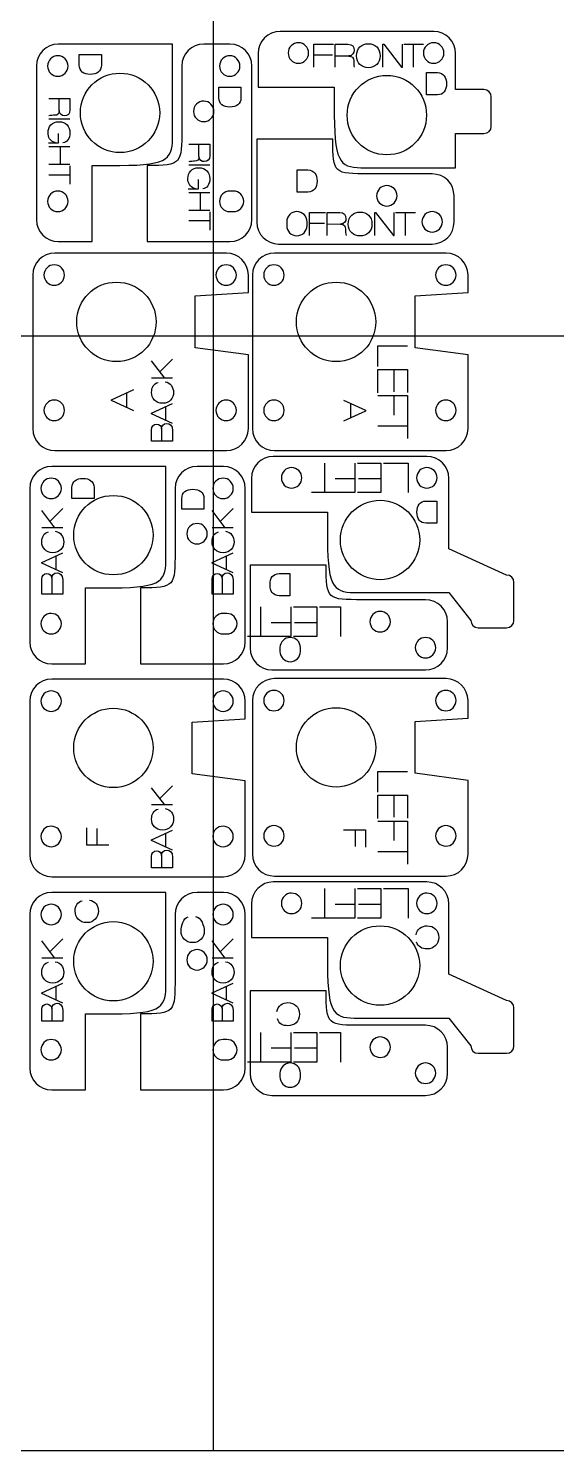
# Model space of a CAD drawing. Extents: x -610 to 0, y -305 to 0.
# Drawn here: x -330 to -257.8, y -304.8 to -110.4 of the extents above; entities that cross this region are included whole.
import ezdxf

# ---------------------------------------------------------------- set-up
doc = ezdxf.new("R2010")
doc.units = 0
doc.layers.add('CUTS', color=1, linetype='Continuous', true_color=0xff0000)
doc.layers.add('TEXT', color=5, linetype='Continuous', true_color=0x0000ff)
doc.layers.add('laser bed referance', color=3, linetype='Continuous', lineweight=25, true_color=0x00ff00)
doc.layers.add('Referance lines', color=2, linetype='Continuous', lineweight=25, true_color=0xffff00)

msp = doc.modelspace()

# ---------------------------------------------------------------- linework, layer by layer
at = {"layer": 'CUTS', "color": 1, "true_color": 0xff0000}
for points in [[(-310.33, -112.53), (-325.95, -112.53)], [(-310.33, -124.93), (-310.33, -112.53), (-310.33, -112.53)], [(-302.48, -112.53), (-306.07, -112.53)], [(-274.63, -110.82), (-295.63, -110.82)], [(-298.63, -113.82), (-298.63, -118.42), (-288.22, -118.42), (-288.22, -122.25)], [(-267.76, -118.76), (-271.63, -118.76), (-271.63, -113.82)], [(-328.95, -115.53), (-328.95, -136.53)], [(-309.07, -115.53), (-309.07, -124.12), (-309.07, -124.12)], [(-299.48, -136.53), (-299.48, -115.53)], [(-266.76, -123.76), (-266.76, -119.76)], [(-288.44, -125.55), (-298.83, -125.55), (-298.83, -136.87)], [(-284.03, -129.44), (-271.63, -129.44), (-271.63, -124.75), (-271.63, -124.75)], [(-271.63, -124.75), (-271.63, -124.76), (-267.76, -124.76)], [(-325.95, -139.53), (-321.34, -139.53), (-321.34, -129.12), (-317.52, -129.12)], [(-313.79, -129.13), (-313.79, -139.53), (-302.48, -139.53)], [(-274.84, -130.28), (-283.42, -130.27), (-283.42, -130.27)], [(-302, -132.63), (-302.51, -132.63)], [(-271.84, -136.87), (-271.84, -133.28)], [(-302.52, -135.43), (-302.01, -135.43), (-302.01, -135.43)], [(-294.73, -136.83), (-294.73, -137.34), (-294.73, -137.34)], [(-295.83, -139.87), (-274.84, -139.87)], [(-302.97, -141.11), (-326.44, -141.11)], [(-272.94, -141.11), (-296.4, -141.11)], [(-329.44, -144.11), (-329.44, -165.1)], [(-307.22, -146.97), (-299.97, -146.51), (-299.97, -144.11)], [(-299.4, -144.11), (-299.4, -165.1)], [(-277.18, -146.97), (-269.94, -146.51), (-269.94, -144.11)], [(-299.97, -165.1), (-299.97, -155.01), (-307.22, -154.05), (-307.22, -146.97), (-307.22, -146.97)], [(-269.94, -165.1), (-269.94, -155.01), (-277.18, -154.05), (-277.18, -146.97), (-277.18, -146.97)], [(-326.44, -168.1), (-302.97, -168.1)], [(-275.56, -168.9), (-296.56, -168.9)], [(-296.4, -168.1), (-272.94, -168.1)], [(-311.24, -170.27), (-326.86, -170.27)], [(-311.24, -182.67), (-311.24, -170.27), (-311.24, -170.27)], [(-303.39, -170.27), (-306.98, -170.27)], [(-299.56, -171.9), (-299.56, -176.5), (-289.15, -176.5), (-289.15, -180.33)], [(-264.66, -185.12), (-272.56, -181.52), (-272.56, -171.9)], [(-329.86, -173.27), (-329.86, -194.27)], [(-309.98, -173.27), (-309.99, -181.86), (-309.99, -181.86)], [(-300.39, -194.27), (-300.39, -173.27)], [(-289.35, -183.77), (-299.74, -183.77), (-299.74, -195.08)], [(-263.66, -191.32), (-263.66, -186.12)], [(-326.86, -197.27), (-322.25, -197.27), (-322.25, -186.86), (-318.43, -186.86)], [(-314.7, -186.87), (-314.7, -197.27), (-303.39, -197.27)], [(-284.96, -187.52), (-272.56, -187.52), (-269.56, -191.32)], [(-275.75, -188.49), (-284.33, -188.49), (-284.33, -188.49)], [(-302.91, -190.37), (-303.42, -190.37)], [(-272.75, -195.08), (-272.75, -191.49)], [(-268.55, -192.32), (-264.66, -192.32), (-264.66, -192.32)], [(-303.43, -193.17), (-302.92, -193.17), (-302.92, -193.17)], [(-295.65, -195.04), (-295.65, -195.55), (-295.65, -195.55)], [(-292.85, -195.56), (-292.85, -195.05)], [(-296.75, -198.08), (-275.75, -198.08)], [(-303.39, -199.35), (-326.86, -199.35)], [(-272.94, -199.28), (-296.4, -199.28)], [(-329.86, -202.35), (-329.86, -223.35)], [(-300.39, -204.75), (-300.39, -202.35)], [(-299.4, -202.28), (-299.4, -223.27)], [(-277.18, -205.15), (-269.94, -204.68), (-269.94, -202.28)], [(-307.64, -212.29), (-307.64, -205.22), (-307.64, -205.22)], [(-269.94, -223.27), (-269.94, -213.18), (-277.18, -212.22), (-277.18, -205.15), (-277.18, -205.15)], [(-300.39, -223.35), (-300.39, -213.25)], [(-326.86, -226.35), (-303.39, -226.35)], [(-275.56, -227.07), (-296.56, -227.07)], [(-296.4, -226.27), (-272.94, -226.27)], [(-311.24, -228.52), (-326.86, -228.52)], [(-311.24, -240.91), (-311.24, -228.52), (-311.24, -228.52)], [(-303.39, -228.52), (-306.98, -228.52)], [(-299.56, -230.07), (-299.56, -234.67), (-289.15, -234.67), (-289.15, -238.5)], [(-264.66, -243.29), (-272.56, -239.69), (-272.56, -230.07)], [(-329.86, -231.52), (-329.86, -252.51)], [(-309.98, -231.52), (-309.99, -240.1), (-309.99, -240.1)], [(-300.39, -252.51), (-300.39, -231.52)], [(-289.35, -241.94), (-299.74, -241.94), (-299.74, -253.25)], [(-263.66, -249.49), (-263.66, -244.29)], [(-326.86, -255.51), (-322.25, -255.51), (-322.25, -245.1), (-318.43, -245.1)], [(-314.7, -245.11), (-314.7, -255.51), (-303.39, -255.51)], [(-284.96, -245.69), (-272.56, -245.69), (-269.56, -249.49)], [(-275.75, -246.66), (-284.33, -246.66), (-284.33, -246.66)], [(-302.91, -248.61), (-303.42, -248.61)], [(-272.75, -253.25), (-272.75, -249.66)], [(-268.55, -250.49), (-264.66, -250.49), (-264.66, -250.49)], [(-303.43, -251.41), (-302.92, -251.41), (-302.92, -251.41)], [(-295.65, -253.21), (-295.65, -253.72), (-295.65, -253.72)], [(-292.85, -253.73), (-292.85, -253.22)], [(-296.75, -256.25), (-275.75, -256.25)]]:
    msp.add_lwpolyline(points, dxfattribs=at)
for points in [[(-325.95, -112.53), (-327.6, -112.53), (-328.95, -113.88), (-328.95, -115.53)], [(-306.07, -112.53), (-307.73, -112.53), (-309.07, -113.88), (-309.07, -115.53)], [(-299.48, -115.53), (-299.48, -113.88), (-300.82, -112.53), (-302.48, -112.53)], [(-295.63, -110.82), (-297.29, -110.82), (-298.63, -112.16), (-298.63, -113.82)], [(-293.12, -112.35), (-293.9, -112.35), (-294.53, -112.97), (-294.53, -113.74)], [(-291.73, -113.75), (-291.73, -112.98), (-292.35, -112.35), (-293.12, -112.35)], [(-274.63, -112.35), (-275.4, -112.35), (-276.03, -112.97), (-276.03, -113.74)], [(-271.63, -113.82), (-271.63, -112.16), (-272.97, -110.82), (-274.63, -110.82)], [(-273.23, -113.75), (-273.23, -112.98), (-273.85, -112.35), (-274.63, -112.35)], [(-326.01, -114.13), (-326.78, -114.13), (-327.41, -114.76), (-327.42, -115.53)], [(-324.62, -115.54), (-324.61, -114.77), (-325.24, -114.14), (-326.01, -114.13)], [(-302.51, -114.13), (-303.28, -114.13), (-303.91, -114.76), (-303.91, -115.53)], [(-301.12, -115.54), (-301.11, -114.77), (-301.74, -114.14), (-302.51, -114.13)], [(-294.53, -113.74), (-294.53, -114.52), (-293.91, -115.15), (-293.13, -115.15)], [(-293.13, -115.15), (-292.36, -115.15), (-291.73, -114.53), (-291.73, -113.75)], [(-276.03, -113.74), (-276.03, -114.52), (-275.41, -115.15), (-274.64, -115.15)], [(-274.64, -115.15), (-273.86, -115.15), (-273.23, -114.53), (-273.23, -113.75)], [(-327.42, -115.53), (-327.42, -116.3), (-326.79, -116.93), (-326.02, -116.93)], [(-326.02, -116.93), (-325.25, -116.94), (-324.62, -116.31), (-324.62, -115.54)], [(-322.94, -121.93), (-322.94, -118.94), (-320.51, -116.51), (-317.52, -116.51)], [(-317.52, -116.51), (-314.52, -116.51), (-312.09, -118.94), (-312.09, -121.93)], [(-303.91, -115.53), (-303.92, -116.3), (-303.29, -116.93), (-302.52, -116.93)], [(-302.52, -116.93), (-301.75, -116.94), (-301.12, -116.31), (-301.12, -115.54)], [(-286.46, -122.25), (-286.46, -119.25), (-284.03, -116.82), (-281.03, -116.82)], [(-281.03, -116.82), (-278.03, -116.82), (-275.61, -119.25), (-275.61, -122.25)], [(-306.07, -120.33), (-306.84, -120.33), (-307.47, -120.96), (-307.47, -121.73)], [(-304.67, -121.74), (-304.67, -120.97), (-305.29, -120.34), (-306.07, -120.33)], [(-266.76, -119.76), (-266.76, -119.21), (-267.2, -118.76), (-267.76, -118.76)], [(-317.52, -127.36), (-320.51, -127.36), (-322.94, -124.93), (-322.94, -121.93)], [(-312.09, -121.93), (-312.09, -124.93), (-314.52, -127.36), (-317.52, -127.36)], [(-307.47, -121.73), (-307.47, -122.5), (-306.85, -123.13), (-306.08, -123.13)], [(-306.08, -123.13), (-305.3, -123.14), (-304.67, -122.51), (-304.67, -121.74)], [(-288.22, -122.25), (-288.22, -129.16), (-287.17, -129.44), (-284.03, -129.44)], [(-281.03, -127.67), (-284.03, -127.67), (-286.46, -125.24), (-286.46, -122.25)], [(-275.61, -122.25), (-275.61, -125.24), (-278.03, -127.67), (-281.03, -127.67)], [(-309.07, -124.12), (-309.07, -128.92), (-309.07, -129.13), (-313.79, -129.13)], [(-267.76, -124.76), (-267.2, -124.76), (-266.76, -124.31), (-266.76, -123.76)], [(-317.52, -129.12), (-310.61, -129.12), (-310.33, -128.07), (-310.33, -124.93)], [(-283.42, -130.27), (-288.23, -130.27), (-288.44, -130.27), (-288.44, -125.55)], [(-281.03, -131.87), (-281.8, -131.87), (-282.43, -132.5), (-282.44, -133.27)], [(-279.64, -133.28), (-279.63, -132.51), (-280.26, -131.88), (-281.03, -131.87)], [(-271.84, -133.28), (-271.84, -131.62), (-273.18, -130.28), (-274.84, -130.28)], [(-326.01, -132.63), (-326.78, -132.63), (-327.41, -133.25), (-327.42, -134.03)], [(-327.42, -134.03), (-327.42, -134.8), (-326.79, -135.43), (-326.02, -135.43)], [(-326.02, -135.43), (-325.25, -135.43), (-324.62, -134.81), (-324.62, -134.04)], [(-324.62, -134.04), (-324.61, -133.26), (-325.24, -132.63), (-326.01, -132.63)], [(-303.91, -134.03), (-303.92, -134.8), (-303.29, -135.43), (-302.52, -135.43)], [(-302.51, -132.63), (-303.28, -132.63), (-303.91, -133.25), (-303.91, -134.03)], [(-302.01, -135.43), (-301.24, -135.43), (-300.61, -134.81), (-300.6, -134.04)], [(-300.6, -134.04), (-300.6, -133.26), (-301.23, -132.63), (-302, -132.63)], [(-282.44, -133.27), (-282.44, -134.04), (-281.81, -134.67), (-281.04, -134.67)], [(-281.04, -134.67), (-280.27, -134.68), (-279.64, -134.05), (-279.64, -133.28)], [(-293.33, -135.43), (-294.1, -135.43), (-294.73, -136.05), (-294.73, -136.83)], [(-291.94, -136.84), (-291.93, -136.06), (-292.56, -135.43), (-293.33, -135.43)], [(-274.83, -135.43), (-275.6, -135.43), (-276.23, -136.05), (-276.24, -136.82)], [(-273.44, -136.84), (-273.43, -136.06), (-274.06, -135.43), (-274.83, -135.43)], [(-328.95, -136.53), (-328.95, -138.19), (-327.6, -139.53), (-325.95, -139.53)], [(-302.48, -139.53), (-300.82, -139.53), (-299.48, -138.19), (-299.48, -136.53)], [(-298.83, -136.87), (-298.83, -138.52), (-297.49, -139.87), (-295.83, -139.87)], [(-294.73, -137.34), (-294.74, -138.11), (-294.11, -138.74), (-293.34, -138.74)], [(-293.34, -138.74), (-292.57, -138.74), (-291.94, -138.12), (-291.94, -137.35)], [(-276.24, -136.82), (-276.24, -137.6), (-275.61, -138.23), (-274.84, -138.23)], [(-274.84, -138.23), (-274.07, -138.23), (-273.44, -137.61), (-273.44, -136.84)], [(-274.84, -139.87), (-273.18, -139.87), (-271.84, -138.52), (-271.84, -136.87)], [(-326.44, -141.11), (-328.09, -141.11), (-329.44, -142.45), (-329.44, -144.11)], [(-299.97, -144.11), (-299.97, -142.45), (-301.31, -141.11), (-302.97, -141.11)], [(-296.4, -141.11), (-298.06, -141.11), (-299.4, -142.45), (-299.4, -144.11)], [(-269.94, -144.11), (-269.94, -142.45), (-271.28, -141.11), (-272.94, -141.11)], [(-326.5, -142.71), (-327.27, -142.7), (-327.9, -143.33), (-327.91, -144.1)], [(-325.11, -144.11), (-325.1, -143.34), (-325.73, -142.71), (-326.5, -142.71)], [(-303, -142.71), (-303.78, -142.7), (-304.4, -143.33), (-304.4, -144.1)], [(-301.61, -144.11), (-301.6, -143.34), (-302.23, -142.71), (-303, -142.71)], [(-296.47, -142.71), (-297.24, -142.7), (-297.87, -143.33), (-297.87, -144.1)], [(-295.07, -144.11), (-295.07, -143.34), (-295.69, -142.71), (-296.47, -142.71)], [(-272.97, -142.71), (-273.74, -142.7), (-274.37, -143.33), (-274.37, -144.1)], [(-271.57, -144.11), (-271.57, -143.34), (-272.19, -142.71), (-272.97, -142.71)], [(-327.91, -144.1), (-327.91, -144.87), (-327.28, -145.5), (-326.51, -145.51)], [(-326.51, -145.51), (-325.74, -145.51), (-325.11, -144.88), (-325.11, -144.11)], [(-323.43, -150.51), (-323.43, -147.51), (-321, -145.08), (-318.01, -145.08)], [(-318.01, -145.08), (-315.01, -145.08), (-312.58, -147.51), (-312.58, -150.51)], [(-304.4, -144.1), (-304.41, -144.87), (-303.78, -145.5), (-303.01, -145.51)], [(-303.01, -145.51), (-302.24, -145.51), (-301.61, -144.88), (-301.61, -144.11)], [(-297.87, -144.1), (-297.87, -144.87), (-297.25, -145.5), (-296.48, -145.51)], [(-296.48, -145.51), (-295.7, -145.51), (-295.07, -144.88), (-295.07, -144.11)], [(-293.4, -150.51), (-293.4, -147.51), (-290.97, -145.08), (-287.97, -145.08)], [(-287.97, -145.08), (-284.97, -145.08), (-282.55, -147.51), (-282.55, -150.51)], [(-274.37, -144.1), (-274.37, -144.87), (-273.75, -145.5), (-272.98, -145.51)], [(-272.98, -145.51), (-272.2, -145.51), (-271.57, -144.88), (-271.57, -144.11)], [(-318.01, -155.93), (-321, -155.93), (-323.43, -153.5), (-323.43, -150.51)], [(-312.58, -150.51), (-312.58, -153.5), (-315.01, -155.93), (-318.01, -155.93)], [(-287.97, -155.93), (-290.97, -155.93), (-293.4, -153.5), (-293.4, -150.51)], [(-282.55, -150.51), (-282.55, -153.5), (-284.97, -155.93), (-287.97, -155.93)], [(-326.5, -161.2), (-327.27, -161.2), (-327.9, -161.83), (-327.91, -162.6)], [(-325.11, -162.61), (-325.1, -161.83), (-325.73, -161.21), (-326.5, -161.2)], [(-303, -161.2), (-303.77, -161.2), (-304.4, -161.83), (-304.4, -162.6)], [(-301.61, -162.61), (-301.6, -161.83), (-302.23, -161.21), (-303, -161.2)], [(-296.47, -161.2), (-297.24, -161.2), (-297.87, -161.83), (-297.87, -162.6)], [(-295.07, -162.61), (-295.07, -161.83), (-295.69, -161.21), (-296.47, -161.2)], [(-272.97, -161.2), (-273.74, -161.2), (-274.37, -161.83), (-274.37, -162.6)], [(-271.57, -162.61), (-271.57, -161.83), (-272.19, -161.21), (-272.97, -161.2)], [(-327.91, -162.6), (-327.91, -163.37), (-327.28, -164), (-326.51, -164)], [(-326.51, -164), (-325.74, -164.01), (-325.11, -163.38), (-325.11, -162.61)], [(-304.4, -162.6), (-304.41, -163.37), (-303.78, -164), (-303.01, -164)], [(-303.01, -164), (-302.24, -164.01), (-301.61, -163.38), (-301.61, -162.61)], [(-297.87, -162.6), (-297.87, -163.37), (-297.25, -164), (-296.48, -164)], [(-296.48, -164), (-295.7, -164.01), (-295.07, -163.38), (-295.07, -162.61)], [(-274.37, -162.6), (-274.37, -163.37), (-273.75, -164), (-272.98, -164)], [(-272.98, -164), (-272.2, -164.01), (-271.57, -163.38), (-271.57, -162.61)], [(-329.44, -165.1), (-329.44, -166.76), (-328.09, -168.1), (-326.44, -168.1)], [(-302.97, -168.1), (-301.31, -168.1), (-299.97, -166.76), (-299.97, -165.1)], [(-299.4, -165.1), (-299.4, -166.76), (-298.06, -168.1), (-296.4, -168.1)], [(-272.94, -168.1), (-271.28, -168.1), (-269.94, -166.76), (-269.94, -165.1)], [(-296.56, -168.9), (-298.22, -168.9), (-299.56, -170.24), (-299.56, -171.9)], [(-272.56, -171.9), (-272.56, -170.24), (-273.91, -168.9), (-275.56, -168.9)], [(-326.86, -170.27), (-328.52, -170.27), (-329.86, -171.61), (-329.86, -173.27)], [(-306.98, -170.27), (-308.64, -170.27), (-309.98, -171.61), (-309.98, -173.27)], [(-300.39, -173.27), (-300.39, -171.61), (-301.74, -170.27), (-303.39, -170.27)], [(-294.06, -170.43), (-294.83, -170.42), (-295.46, -171.05), (-295.46, -171.82)], [(-292.66, -171.83), (-292.66, -171.06), (-293.28, -170.43), (-294.06, -170.43)], [(-275.56, -170.43), (-276.33, -170.42), (-276.96, -171.05), (-276.96, -171.82)], [(-274.16, -171.83), (-274.16, -171.06), (-274.79, -170.43), (-275.56, -170.43)], [(-326.92, -171.87), (-327.7, -171.87), (-328.33, -172.49), (-328.33, -173.27)], [(-325.53, -173.27), (-325.53, -172.5), (-326.15, -171.87), (-326.92, -171.87)], [(-303.42, -171.87), (-304.2, -171.87), (-304.83, -172.49), (-304.83, -173.27)], [(-302.03, -173.27), (-302.03, -172.5), (-302.65, -171.87), (-303.42, -171.87)], [(-295.46, -171.82), (-295.46, -172.6), (-294.84, -173.23), (-294.07, -173.23)], [(-294.07, -173.23), (-293.29, -173.23), (-292.66, -172.61), (-292.66, -171.83)], [(-276.96, -171.82), (-276.97, -172.6), (-276.34, -173.23), (-275.57, -173.23)], [(-275.57, -173.23), (-274.79, -173.23), (-274.17, -172.61), (-274.16, -171.83)], [(-328.33, -173.27), (-328.33, -174.04), (-327.71, -174.67), (-326.93, -174.67)], [(-326.93, -174.67), (-326.16, -174.67), (-325.53, -174.05), (-325.53, -173.27)], [(-323.85, -179.67), (-323.85, -176.67), (-321.43, -174.24), (-318.43, -174.24)], [(-318.43, -174.24), (-315.43, -174.24), (-313, -176.67), (-313, -179.67)], [(-304.83, -173.27), (-304.83, -174.04), (-304.21, -174.67), (-303.43, -174.67)], [(-303.43, -174.67), (-302.66, -174.67), (-302.03, -174.05), (-302.03, -173.27)], [(-287.39, -180.33), (-287.39, -177.33), (-284.96, -174.9), (-281.96, -174.9)], [(-281.96, -174.9), (-278.97, -174.9), (-276.54, -177.33), (-276.54, -180.33)], [(-306.98, -178.07), (-307.75, -178.07), (-308.38, -178.69), (-308.38, -179.46)], [(-305.58, -179.47), (-305.58, -178.7), (-306.21, -178.07), (-306.98, -178.07)], [(-318.43, -185.09), (-321.43, -185.09), (-323.85, -182.67), (-323.85, -179.67)], [(-313, -179.67), (-313, -182.67), (-315.43, -185.09), (-318.43, -185.09)], [(-308.38, -179.46), (-308.39, -180.24), (-307.76, -180.87), (-306.99, -180.87)], [(-306.99, -180.87), (-306.22, -180.87), (-305.59, -180.25), (-305.58, -179.47)], [(-289.15, -180.33), (-289.15, -187.24), (-288.1, -187.52), (-284.96, -187.52)], [(-281.96, -185.75), (-284.96, -185.75), (-287.39, -183.32), (-287.39, -180.33)], [(-276.54, -180.33), (-276.54, -183.32), (-278.97, -185.75), (-281.96, -185.75)], [(-318.43, -186.86), (-311.52, -186.86), (-311.24, -185.8), (-311.24, -182.67)], [(-309.99, -181.86), (-309.99, -186.66), (-309.99, -186.87), (-314.7, -186.87)], [(-284.33, -188.49), (-289.14, -188.49), (-289.35, -188.49), (-289.35, -183.77)], [(-263.66, -186.12), (-263.66, -185.57), (-264.11, -185.12), (-264.66, -185.12)], [(-272.75, -191.49), (-272.75, -189.84), (-274.09, -188.49), (-275.75, -188.49)], [(-326.92, -190.37), (-327.7, -190.36), (-328.33, -190.99), (-328.33, -191.76)], [(-325.53, -191.77), (-325.53, -191), (-326.15, -190.37), (-326.92, -190.37)], [(-303.42, -190.37), (-304.2, -190.36), (-304.83, -190.99), (-304.83, -191.76)], [(-301.52, -191.77), (-301.51, -191), (-302.14, -190.37), (-302.91, -190.37)], [(-281.94, -190.09), (-282.72, -190.09), (-283.34, -190.71), (-283.35, -191.49)], [(-280.55, -191.5), (-280.54, -190.72), (-281.17, -190.1), (-281.94, -190.09)], [(-328.33, -191.76), (-328.33, -192.53), (-327.71, -193.16), (-326.93, -193.17)], [(-326.93, -193.17), (-326.16, -193.17), (-325.53, -192.54), (-325.53, -191.77)], [(-304.83, -191.76), (-304.83, -192.54), (-304.2, -193.16), (-303.43, -193.17)], [(-302.92, -193.17), (-302.15, -193.17), (-301.52, -192.54), (-301.52, -191.77)], [(-283.35, -191.49), (-283.35, -192.26), (-282.73, -192.89), (-281.95, -192.89)], [(-281.95, -192.89), (-281.18, -192.9), (-280.55, -192.27), (-280.55, -191.5)], [(-269.56, -191.32), (-269.56, -191.87), (-269.1, -192.32), (-268.55, -192.32)], [(-264.66, -192.32), (-264.11, -192.32), (-263.66, -191.87), (-263.66, -191.32)], [(-329.86, -194.27), (-329.86, -195.92), (-328.52, -197.27), (-326.86, -197.27)], [(-303.39, -197.27), (-301.74, -197.27), (-300.39, -195.92), (-300.39, -194.27)], [(-294.24, -193.65), (-295.01, -193.65), (-295.64, -194.27), (-295.65, -195.04)], [(-292.85, -195.05), (-292.84, -194.28), (-293.47, -193.65), (-294.24, -193.65)], [(-275.74, -193.65), (-276.52, -193.65), (-277.14, -194.27), (-277.15, -195.04)], [(-274.35, -195.05), (-274.35, -194.28), (-274.97, -193.65), (-275.74, -193.65)], [(-299.74, -195.08), (-299.74, -196.74), (-298.4, -198.08), (-296.75, -198.08)], [(-295.65, -195.55), (-295.65, -196.33), (-295.02, -196.96), (-294.25, -196.96)], [(-294.25, -196.96), (-293.48, -196.96), (-292.85, -196.34), (-292.85, -195.56)], [(-277.15, -195.04), (-277.15, -195.81), (-276.52, -196.44), (-275.75, -196.45)], [(-275.75, -196.45), (-274.98, -196.45), (-274.35, -195.83), (-274.35, -195.05)], [(-275.75, -198.08), (-274.09, -198.08), (-272.75, -196.74), (-272.75, -195.08)], [(-326.86, -199.35), (-328.52, -199.35), (-329.86, -200.69), (-329.86, -202.35)], [(-300.39, -202.35), (-300.39, -200.69), (-301.74, -199.35), (-303.39, -199.35)], [(-296.4, -199.28), (-298.06, -199.28), (-299.4, -200.62), (-299.4, -202.28)], [(-269.94, -202.28), (-269.94, -200.62), (-271.28, -199.28), (-272.94, -199.28)], [(-326.92, -200.95), (-327.7, -200.95), (-328.33, -201.57), (-328.33, -202.35)], [(-325.53, -202.36), (-325.53, -201.58), (-326.15, -200.95), (-326.92, -200.95)], [(-303.42, -200.95), (-304.2, -200.95), (-304.83, -201.57), (-304.83, -202.35)], [(-302.03, -202.36), (-302.03, -201.58), (-302.65, -200.95), (-303.42, -200.95)], [(-296.47, -200.88), (-297.24, -200.87), (-297.87, -201.5), (-297.87, -202.27)], [(-295.07, -202.28), (-295.07, -201.51), (-295.69, -200.88), (-296.47, -200.88)], [(-272.97, -200.88), (-273.74, -200.87), (-274.37, -201.5), (-274.37, -202.27)], [(-271.57, -202.28), (-271.57, -201.51), (-272.19, -200.88), (-272.97, -200.88)], [(-328.33, -202.35), (-328.33, -203.12), (-327.71, -203.75), (-326.93, -203.75)], [(-326.93, -203.75), (-326.16, -203.75), (-325.53, -203.13), (-325.53, -202.36)], [(-323.85, -208.75), (-323.85, -205.75), (-321.43, -203.32), (-318.43, -203.32)], [(-318.43, -203.32), (-315.43, -203.32), (-313, -205.75), (-313, -208.75)], [(-304.83, -202.35), (-304.83, -203.12), (-304.21, -203.75), (-303.43, -203.75)], [(-303.43, -203.75), (-302.66, -203.75), (-302.03, -203.13), (-302.03, -202.36)], [(-297.87, -202.27), (-297.87, -203.05), (-297.25, -203.67), (-296.48, -203.68)], [(-296.48, -203.68), (-295.7, -203.68), (-295.07, -203.05), (-295.07, -202.28)], [(-293.4, -208.68), (-293.4, -205.68), (-290.97, -203.25), (-287.97, -203.25)], [(-287.97, -203.25), (-284.97, -203.25), (-282.55, -205.68), (-282.55, -208.68)], [(-274.37, -202.27), (-274.37, -203.05), (-273.75, -203.67), (-272.98, -203.68)], [(-272.98, -203.68), (-272.2, -203.68), (-271.57, -203.05), (-271.57, -202.28)], [(-307.64, -205.22), (-307.64, -205.22), (-300.39, -204.75), (-300.39, -204.75)], [(-318.43, -214.17), (-321.43, -214.17), (-323.85, -211.75), (-323.85, -208.75)], [(-313, -208.75), (-313, -211.75), (-315.43, -214.17), (-318.43, -214.17)], [(-287.97, -214.1), (-290.97, -214.1), (-293.4, -211.67), (-293.4, -208.68)], [(-282.55, -208.68), (-282.55, -211.67), (-284.97, -214.1), (-287.97, -214.1)], [(-300.39, -213.25), (-300.39, -213.25), (-307.64, -212.29), (-307.64, -212.29)], [(-326.92, -219.45), (-327.7, -219.45), (-328.33, -220.07), (-328.33, -220.84)], [(-325.53, -220.85), (-325.53, -220.08), (-326.15, -219.45), (-326.92, -219.45)], [(-303.42, -219.45), (-304.2, -219.44), (-304.83, -220.07), (-304.83, -220.84)], [(-302.03, -220.85), (-302.03, -220.08), (-302.65, -219.45), (-303.42, -219.45)], [(-296.47, -219.37), (-297.24, -219.37), (-297.87, -220), (-297.87, -220.77)], [(-295.07, -220.78), (-295.07, -220), (-295.69, -219.38), (-296.47, -219.37)], [(-272.97, -219.37), (-273.74, -219.37), (-274.37, -220), (-274.37, -220.77)], [(-271.57, -220.78), (-271.57, -220), (-272.19, -219.38), (-272.97, -219.37)], [(-328.33, -220.84), (-328.33, -221.62), (-327.71, -222.25), (-326.93, -222.25)], [(-326.93, -222.25), (-326.16, -222.25), (-325.53, -221.63), (-325.53, -220.85)], [(-304.83, -220.84), (-304.83, -221.62), (-304.21, -222.25), (-303.43, -222.25)], [(-303.43, -222.25), (-302.66, -222.25), (-302.03, -221.63), (-302.03, -220.85)], [(-297.87, -220.77), (-297.87, -221.54), (-297.25, -222.17), (-296.48, -222.17)], [(-296.48, -222.17), (-295.7, -222.18), (-295.07, -221.55), (-295.07, -220.78)], [(-274.37, -220.77), (-274.37, -221.54), (-273.75, -222.17), (-272.98, -222.17)], [(-272.98, -222.17), (-272.2, -222.18), (-271.57, -221.55), (-271.57, -220.78)], [(-329.86, -223.35), (-329.86, -225.01), (-328.52, -226.35), (-326.86, -226.35)], [(-303.39, -226.35), (-301.74, -226.35), (-300.39, -225.01), (-300.39, -223.35)], [(-299.4, -223.27), (-299.4, -224.93), (-298.06, -226.27), (-296.4, -226.27)], [(-272.94, -226.27), (-271.28, -226.27), (-269.94, -224.93), (-269.94, -223.27)], [(-296.56, -227.07), (-298.22, -227.07), (-299.56, -228.41), (-299.56, -230.07)], [(-272.56, -230.07), (-272.56, -228.41), (-273.91, -227.07), (-275.56, -227.07)], [(-326.86, -228.52), (-328.52, -228.52), (-329.86, -229.86), (-329.86, -231.52)], [(-306.98, -228.52), (-308.64, -228.52), (-309.98, -229.86), (-309.98, -231.52)], [(-300.39, -231.52), (-300.39, -229.86), (-301.74, -228.52), (-303.39, -228.52)], [(-294.06, -228.6), (-294.83, -228.59), (-295.46, -229.22), (-295.46, -229.99)], [(-292.66, -230), (-292.66, -229.23), (-293.28, -228.6), (-294.06, -228.6)], [(-275.56, -228.6), (-276.33, -228.59), (-276.96, -229.22), (-276.96, -229.99)], [(-274.16, -230), (-274.16, -229.23), (-274.79, -228.6), (-275.56, -228.6)], [(-326.92, -230.12), (-327.7, -230.11), (-328.33, -230.74), (-328.33, -231.51)], [(-325.53, -231.52), (-325.53, -230.75), (-326.15, -230.12), (-326.92, -230.12)], [(-303.42, -230.12), (-304.2, -230.11), (-304.83, -230.74), (-304.83, -231.51)], [(-302.03, -231.52), (-302.03, -230.75), (-302.65, -230.12), (-303.42, -230.12)], [(-295.46, -229.99), (-295.46, -230.77), (-294.84, -231.4), (-294.07, -231.4)], [(-294.07, -231.4), (-293.29, -231.4), (-292.66, -230.78), (-292.66, -230)], [(-276.96, -229.99), (-276.97, -230.77), (-276.34, -231.4), (-275.57, -231.4)], [(-275.57, -231.4), (-274.79, -231.4), (-274.17, -230.78), (-274.16, -230)], [(-328.33, -231.51), (-328.33, -232.28), (-327.71, -232.91), (-326.93, -232.92)], [(-326.93, -232.92), (-326.16, -232.92), (-325.53, -232.29), (-325.53, -231.52)], [(-323.85, -237.91), (-323.85, -234.92), (-321.43, -232.49), (-318.43, -232.49)], [(-318.43, -232.49), (-315.43, -232.49), (-313, -234.92), (-313, -237.91)], [(-304.83, -231.51), (-304.83, -232.28), (-304.21, -232.91), (-303.43, -232.92)], [(-303.43, -232.92), (-302.66, -232.92), (-302.03, -232.29), (-302.03, -231.52)], [(-287.39, -238.5), (-287.39, -235.5), (-284.96, -233.07), (-281.96, -233.07)], [(-281.96, -233.07), (-278.97, -233.07), (-276.54, -235.5), (-276.54, -238.5)], [(-306.98, -236.31), (-307.75, -236.31), (-308.38, -236.94), (-308.38, -237.71)], [(-305.58, -237.72), (-305.58, -236.95), (-306.21, -236.32), (-306.98, -236.31)], [(-318.43, -243.34), (-321.43, -243.34), (-323.85, -240.91), (-323.85, -237.91)], [(-313, -237.91), (-313, -240.91), (-315.43, -243.34), (-318.43, -243.34)], [(-308.38, -237.71), (-308.39, -238.48), (-307.76, -239.11), (-306.99, -239.11)], [(-306.99, -239.11), (-306.22, -239.12), (-305.59, -238.49), (-305.58, -237.72)], [(-289.15, -238.5), (-289.15, -245.41), (-288.1, -245.69), (-284.96, -245.69)], [(-281.96, -243.92), (-284.96, -243.92), (-287.39, -241.49), (-287.39, -238.5)], [(-276.54, -238.5), (-276.54, -241.49), (-278.97, -243.92), (-281.96, -243.92)], [(-318.43, -245.1), (-311.52, -245.1), (-311.24, -244.05), (-311.24, -240.91)], [(-309.99, -240.1), (-309.99, -244.9), (-309.99, -245.11), (-314.7, -245.11)], [(-284.33, -246.66), (-289.14, -246.66), (-289.35, -246.66), (-289.35, -241.94)], [(-263.66, -244.29), (-263.66, -243.73), (-264.11, -243.29), (-264.66, -243.29)], [(-272.75, -249.66), (-272.75, -248.01), (-274.09, -246.66), (-275.75, -246.66)], [(-326.92, -248.61), (-327.7, -248.61), (-328.33, -249.23), (-328.33, -250.01)], [(-325.53, -250.02), (-325.53, -249.24), (-326.15, -248.61), (-326.92, -248.61)], [(-303.42, -248.61), (-304.2, -248.61), (-304.83, -249.23), (-304.83, -250.01)], [(-301.52, -250.02), (-301.51, -249.24), (-302.14, -248.61), (-302.91, -248.61)], [(-281.94, -248.26), (-282.72, -248.26), (-283.34, -248.88), (-283.35, -249.66)], [(-280.55, -249.67), (-280.54, -248.89), (-281.17, -248.26), (-281.94, -248.26)], [(-328.33, -250.01), (-328.33, -250.78), (-327.71, -251.41), (-326.93, -251.41)], [(-326.93, -251.41), (-326.16, -251.41), (-325.53, -250.79), (-325.53, -250.02)], [(-304.83, -250.01), (-304.83, -250.78), (-304.2, -251.41), (-303.43, -251.41)], [(-302.92, -251.41), (-302.15, -251.42), (-301.52, -250.79), (-301.52, -250.02)], [(-283.35, -249.66), (-283.35, -250.43), (-282.73, -251.06), (-281.95, -251.06)], [(-281.95, -251.06), (-281.18, -251.07), (-280.55, -250.44), (-280.55, -249.67)], [(-269.56, -249.49), (-269.56, -250.04), (-269.1, -250.49), (-268.55, -250.49)], [(-264.66, -250.49), (-264.11, -250.49), (-263.66, -250.04), (-263.66, -249.49)], [(-329.86, -252.51), (-329.86, -254.17), (-328.52, -255.51), (-326.86, -255.51)], [(-303.39, -255.51), (-301.74, -255.51), (-300.39, -254.17), (-300.39, -252.51)], [(-294.24, -251.82), (-295.01, -251.82), (-295.64, -252.44), (-295.65, -253.21)], [(-292.85, -253.22), (-292.84, -252.45), (-293.47, -251.82), (-294.24, -251.82)], [(-275.74, -251.82), (-276.52, -251.81), (-277.14, -252.44), (-277.15, -253.21)], [(-274.35, -253.22), (-274.35, -252.45), (-274.97, -251.82), (-275.74, -251.82)], [(-299.74, -253.25), (-299.74, -254.91), (-298.4, -256.25), (-296.75, -256.25)], [(-295.65, -253.72), (-295.65, -254.5), (-295.02, -255.13), (-294.25, -255.13)], [(-294.25, -255.13), (-293.48, -255.13), (-292.85, -254.51), (-292.85, -253.73)], [(-277.15, -253.21), (-277.15, -253.99), (-276.52, -254.62), (-275.75, -254.62)], [(-275.75, -254.62), (-274.98, -254.62), (-274.35, -254), (-274.35, -253.22)], [(-275.75, -256.25), (-274.09, -256.25), (-272.75, -254.91), (-272.75, -253.25)]]:
    msp.add_open_spline(points, degree=3, dxfattribs=at)
at = {"layer": 'laser bed referance'}
msp.add_line((-609.6, -304.8), (0, -304.8), dxfattribs=at)
at = {"layer": 'Referance lines'}
for p, q in [((-304.8, 0), (-304.8, -304.8)), ((-609.6, -152.4), (0, -152.4))]:
    msp.add_line(p, q, dxfattribs=at)
at = {"layer": 'TEXT', "color": 5, "true_color": 0x0000ff}
for points in [[(-291.01, -115.69), (-291.01, -112.56), (-288.32, -112.56)], [(-288.09, -115.69), (-288.09, -112.56), (-286.37, -112.56)], [(-281.58, -115.69), (-281.58, -112.56), (-281.47, -112.56), (-279.01, -115.69), (-278.9, -115.69), (-278.9, -112.56)], [(-278.72, -112.56), (-276.03, -112.56)], [(-277.37, -115.69), (-277.37, -112.56)], [(-323.09, -115.41), (-323.09, -113.94), (-320.07, -113.94), (-320.07, -113.94)], [(-320.07, -113.94), (-320.07, -115.41)], [(-291.01, -114.02), (-288.45, -114.02)], [(-286.25, -114.17), (-288.09, -114.17)], [(-286.25, -114.16), (-286.25, -114.17)], [(-275.61, -116.44), (-274.13, -116.44)], [(-274.13, -119.47), (-275.61, -119.47), (-275.61, -116.44), (-275.61, -116.44)], [(-304, -119.89), (-304, -118.42), (-300.98, -118.42), (-300.98, -118.42)], [(-300.98, -118.42), (-300.98, -119.89)], [(-327.24, -119.95), (-324.36, -119.95), (-324.36, -121.53)], [(-325.83, -121.64), (-325.84, -121.63), (-325.85, -119.95)], [(-324.36, -122.8), (-327.24, -122.8)], [(-325.95, -124.74), (-325.95, -126.09), (-327.3, -126.09)], [(-308.12, -126.23), (-305.24, -126.23), (-305.24, -127.81)], [(-306.71, -127.92), (-306.72, -127.92), (-306.73, -126.23)], [(-327.24, -126.53), (-324.36, -126.53)], [(-325.7, -126.53), (-325.7, -129)], [(-324.36, -129), (-327.24, -129)], [(-324.36, -129.19), (-324.36, -131.67)], [(-305.24, -129.08), (-308.12, -129.08)], [(-293.3, -129.74), (-291.83, -129.74)], [(-291.83, -132.76), (-293.3, -132.76), (-293.3, -129.74), (-293.3, -129.74)], [(-327.23, -130.39), (-324.39, -130.39)], [(-306.83, -131.03), (-306.83, -132.38), (-308.18, -132.38)], [(-308.12, -132.82), (-305.24, -132.82)], [(-306.58, -132.82), (-306.58, -135.28)], [(-305.24, -135.28), (-308.12, -135.28)], [(-305.24, -135.47), (-305.24, -137.95)], [(-291.63, -138.69), (-291.63, -135.57), (-289.43, -135.57)], [(-289.2, -138.69), (-289.2, -135.57), (-287.48, -135.57)], [(-282.7, -138.69), (-282.7, -135.57), (-282.58, -135.57), (-280.12, -138.69), (-280.02, -138.69), (-280.02, -135.57)], [(-279.84, -135.57), (-277.14, -135.57)], [(-278.48, -138.69), (-278.48, -135.57)], [(-308.12, -136.67), (-305.27, -136.67)], [(-291.94, -137.35), (-291.94, -136.84)], [(-291.63, -137.02), (-289.56, -137.02)], [(-287.36, -137.16), (-287.37, -137.17), (-289.2, -137.18)], [(-282.27, -156.63), (-282.27, -153.79), (-278.22, -153.79)], [(-311.4, -158.21), (-313.2, -155.85)], [(-312.06, -157.34), (-310.33, -155.59)], [(-282.27, -160.21), (-282.27, -157.02), (-278.22, -157.02), (-278.22, -160.18)], [(-280.1, -157.02), (-280.1, -160.05)], [(-310.33, -158.21), (-313.2, -158.21)], [(-315.64, -162.65), (-318.66, -161.26), (-318.66, -161.15), (-315.64, -159.76)], [(-316.64, -160.22), (-316.64, -162.2)], [(-286.96, -161.2), (-283.94, -162.59), (-283.94, -162.7), (-286.96, -164.09)], [(-282.27, -160.57), (-278.22, -160.57), (-278.22, -163.41)], [(-280.1, -160.57), (-280.1, -163.25)], [(-310.33, -164.4), (-313.2, -163.08), (-313.2, -162.97), (-310.33, -161.65)], [(-311.28, -162.09), (-311.28, -163.97)], [(-285.97, -163.63), (-285.97, -161.65)], [(-278.22, -162.97), (-278.22, -166.47)], [(-311.83, -165.12), (-311.84, -166.82)], [(-311.84, -165.12), (-311.83, -165.12)], [(-282.27, -164.73), (-278.22, -164.73)], [(-313.2, -166.82), (-313.2, -165.26)], [(-310.33, -165.36), (-310.33, -166.82), (-313.2, -166.82), (-313.2, -166.82)], [(-289.58, -169.8), (-289.58, -173.85)], [(-285.42, -169.8), (-285.42, -173.85), (-288.26, -173.85)], [(-285.06, -169.8), (-281.87, -169.8), (-281.87, -173.85), (-285.03, -173.85)], [(-281.48, -169.8), (-278.14, -169.8), (-278.14, -173.85)], [(-285.42, -171.97), (-288.1, -171.97)], [(-281.87, -171.97), (-284.9, -171.97)], [(-324.09, -174.64), (-324.09, -173.16)], [(-321.07, -173.16), (-321.07, -174.64), (-324.09, -174.64), (-324.09, -174.64)], [(-309.06, -176.13), (-309.06, -174.65)], [(-306.04, -174.65), (-306.04, -176.13), (-309.06, -176.13), (-309.06, -176.13)], [(-287.82, -173.85), (-291.32, -173.85)], [(-326.41, -178.64), (-328.21, -176.28)], [(-327.07, -177.77), (-325.34, -176.01)], [(-303.13, -178.64), (-304.93, -176.28)], [(-303.79, -177.77), (-302.06, -176.01)], [(-275.67, -175), (-274.2, -175), (-274.2, -178.02), (-274.2, -178.02)], [(-325.34, -178.64), (-328.21, -178.64)], [(-302.06, -178.64), (-304.93, -178.64)], [(-274.2, -178.02), (-275.67, -178.02)], [(-325.34, -184.82), (-328.21, -183.51), (-328.21, -183.4), (-325.34, -182.08)], [(-326.29, -182.52), (-326.29, -184.4)], [(-302.06, -184.82), (-304.93, -183.51), (-304.93, -183.4), (-302.06, -182.08)], [(-303.01, -182.52), (-303.01, -184.4)], [(-328.21, -187.75), (-328.21, -185.69)], [(-325.34, -185.79), (-325.34, -187.75), (-328.21, -187.75), (-328.21, -187.75)], [(-326.84, -185.55), (-326.85, -187.75)], [(-326.85, -185.55), (-326.84, -185.55)], [(-304.93, -187.75), (-304.93, -185.69)], [(-302.06, -185.79), (-302.06, -187.75), (-304.93, -187.75), (-304.93, -187.75)], [(-303.56, -185.55), (-303.57, -187.75)], [(-303.57, -185.55), (-303.56, -185.55)], [(-295.75, -184.92), (-294.28, -184.92), (-294.28, -187.94), (-294.28, -187.94)], [(-294.28, -187.94), (-295.75, -187.94)], [(-298.33, -189.46), (-298.33, -193.52)], [(-294.17, -189.46), (-294.17, -193.52), (-297.01, -193.52)], [(-293.81, -189.46), (-290.62, -189.46), (-290.62, -193.52), (-293.78, -193.52)], [(-290.23, -189.46), (-287.39, -189.46), (-287.39, -193.52)], [(-294.17, -191.63), (-296.85, -191.63)], [(-290.62, -191.63), (-293.65, -191.63)], [(-296.57, -193.52), (-300.07, -193.52)], [(-282.27, -214.8), (-282.27, -211.96), (-278.22, -211.96)], [(-311.4, -216.55), (-313.2, -214.19)], [(-312.06, -215.67), (-310.33, -213.92)], [(-282.27, -218.38), (-282.27, -215.19), (-278.22, -215.19), (-278.22, -218.35)], [(-280.1, -215.19), (-280.1, -218.22)], [(-310.33, -216.55), (-313.2, -216.55)], [(-319.04, -222.03), (-322.06, -222.03), (-322.06, -219.67)], [(-282.27, -218.74), (-278.22, -218.74), (-278.22, -221.58)], [(-280.1, -218.74), (-280.1, -221.42)], [(-320.66, -222.03), (-320.66, -219.77)], [(-310.33, -222.73), (-313.2, -221.41), (-313.2, -221.31), (-310.33, -219.99)], [(-311.28, -220.42), (-311.28, -222.3)], [(-286.96, -219.95), (-283.94, -219.95), (-283.94, -222.3)], [(-285.35, -219.95), (-285.35, -222.21)], [(-278.22, -221.14), (-278.22, -224.64)], [(-311.84, -223.45), (-311.83, -223.45)], [(-311.83, -223.45), (-311.83, -225.15)], [(-282.27, -222.9), (-278.22, -222.9)], [(-313.2, -225.15), (-313.2, -223.59)], [(-310.33, -223.7), (-310.33, -225.15), (-313.2, -225.15), (-313.2, -225.15)], [(-289.58, -227.97), (-289.58, -232.02)], [(-285.42, -227.97), (-285.42, -232.02), (-288.26, -232.02)], [(-285.06, -227.97), (-281.87, -227.97), (-281.87, -232.02), (-285.03, -232.02)], [(-281.48, -227.97), (-278.14, -227.97), (-278.14, -232.02)], [(-285.42, -230.14), (-288.1, -230.14)], [(-281.87, -230.14), (-284.9, -230.14)], [(-287.82, -232.02), (-291.32, -232.02)], [(-326.41, -237.47), (-328.21, -235.11)], [(-327.07, -236.6), (-325.34, -234.85)], [(-303.13, -237.47), (-304.93, -235.11)], [(-303.79, -236.6), (-302.06, -234.85)], [(-325.34, -237.47), (-328.21, -237.47)], [(-302.06, -237.47), (-304.93, -237.47)], [(-325.34, -243.66), (-328.21, -242.34), (-328.21, -242.23), (-325.34, -240.91)], [(-302.06, -243.66), (-304.93, -242.34), (-304.93, -242.23), (-302.06, -240.91)], [(-326.29, -241.35), (-326.29, -243.23)], [(-303.01, -241.35), (-303.01, -243.23)], [(-328.21, -246.08), (-328.21, -244.52)], [(-325.34, -244.62), (-325.34, -246.08), (-328.21, -246.08), (-328.21, -246.08)], [(-326.84, -244.38), (-326.85, -246.08)], [(-326.85, -244.38), (-326.84, -244.38)], [(-304.93, -246.08), (-304.93, -244.52)], [(-302.06, -244.62), (-302.06, -246.08), (-304.93, -246.08), (-304.93, -246.08)], [(-303.57, -244.38), (-303.56, -244.38)], [(-303.56, -244.38), (-303.56, -246.08)], [(-298.33, -247.64), (-298.33, -251.69)], [(-294.17, -247.64), (-294.17, -251.69), (-297.01, -251.69)], [(-293.81, -247.64), (-290.62, -247.64), (-290.62, -251.69), (-293.78, -251.69)], [(-290.23, -247.64), (-287.39, -247.64), (-287.39, -251.69)], [(-294.17, -249.8), (-296.85, -249.8)], [(-290.62, -249.8), (-293.65, -249.8)], [(-296.57, -251.69), (-300.07, -251.69)]]:
    msp.add_lwpolyline(points, dxfattribs=at)
for points in [[(-286.37, -112.56), (-285.74, -112.56), (-285.5, -112.86), (-285.5, -113.42)], [(-285.19, -114.13), (-285.19, -113.09), (-284.46, -112.49), (-283.57, -112.49)], [(-283.57, -112.49), (-282.68, -112.49), (-281.95, -113.09), (-281.95, -114.13)], [(-285.5, -113.42), (-285.5, -113.71), (-285.71, -114.13), (-286.25, -114.16)], [(-286.25, -114.17), (-285.77, -114.17), (-285.56, -114.4), (-285.56, -114.83)], [(-283.57, -115.76), (-284.46, -115.76), (-285.19, -115.16), (-285.19, -114.13)], [(-281.95, -114.13), (-281.95, -115.16), (-282.68, -115.76), (-283.57, -115.76)], [(-321.58, -116.67), (-322.48, -116.67), (-323.09, -116.25), (-323.09, -115.41)], [(-320.07, -115.41), (-320.07, -116.25), (-320.68, -116.67), (-321.58, -116.67)], [(-285.56, -114.83), (-285.56, -114.94), (-285.55, -115.56), (-285.49, -115.69)], [(-274.13, -116.44), (-273.3, -116.44), (-272.87, -117.05), (-272.87, -117.96)], [(-272.87, -117.96), (-272.87, -118.86), (-273.3, -119.47), (-274.13, -119.47)], [(-302.49, -121.15), (-303.39, -121.15), (-304, -120.73), (-304, -119.89)], [(-300.98, -119.89), (-300.98, -120.73), (-301.59, -121.15), (-302.49, -121.15)], [(-326.44, -122.27), (-326.55, -122.27), (-327.12, -122.28), (-327.24, -122.33)], [(-325.84, -121.63), (-325.84, -122.08), (-326.05, -122.27), (-326.44, -122.27)], [(-325.15, -122.32), (-325.42, -122.32), (-325.8, -122.14), (-325.83, -121.64)], [(-324.36, -121.53), (-324.36, -122.1), (-324.64, -122.32), (-325.15, -122.32)], [(-327.36, -124.64), (-327.36, -123.82), (-326.81, -123.15), (-325.86, -123.15)], [(-325.86, -123.15), (-324.91, -123.15), (-324.36, -123.82), (-324.36, -124.64)], [(-326.43, -125.99), (-327.09, -125.8), (-327.36, -125.24), (-327.36, -124.64)], [(-325.95, -126.09), (-326.29, -126.05), (-326.43, -125.99), (-326.43, -125.99)], [(-324.36, -124.64), (-324.36, -125.54), (-324.76, -125.95), (-325.32, -126.05)], [(-306.72, -127.92), (-306.72, -128.36), (-306.93, -128.55), (-307.32, -128.55)], [(-306.03, -128.6), (-306.3, -128.6), (-306.68, -128.42), (-306.71, -127.92)], [(-305.24, -127.81), (-305.24, -128.39), (-305.52, -128.6), (-306.03, -128.6)], [(-308.24, -130.92), (-308.24, -130.1), (-307.69, -129.43), (-306.75, -129.43)], [(-307.32, -128.55), (-307.43, -128.55), (-308, -128.56), (-308.12, -128.62)], [(-306.75, -129.43), (-305.8, -129.43), (-305.24, -130.1), (-305.24, -130.92)], [(-291.83, -129.74), (-291, -129.74), (-290.57, -130.35), (-290.57, -131.25)], [(-307.31, -132.28), (-307.97, -132.08), (-308.24, -131.52), (-308.24, -130.92)], [(-305.24, -130.92), (-305.24, -131.82), (-305.64, -132.23), (-306.2, -132.34)], [(-290.57, -131.25), (-290.57, -132.15), (-291, -132.76), (-291.83, -132.76)], [(-306.83, -132.38), (-307.17, -132.34), (-307.31, -132.28), (-307.31, -132.28)], [(-287.48, -135.57), (-286.86, -135.57), (-286.62, -135.86), (-286.62, -136.42)], [(-286.31, -137.13), (-286.31, -136.1), (-285.58, -135.5), (-284.69, -135.5)], [(-284.69, -135.5), (-283.79, -135.5), (-283.07, -136.1), (-283.07, -137.13)], [(-287.37, -137.17), (-286.89, -137.18), (-286.68, -137.4), (-286.68, -137.83)], [(-286.62, -136.42), (-286.62, -136.72), (-286.82, -137.13), (-287.36, -137.16)], [(-286.68, -137.83), (-286.68, -137.94), (-286.67, -138.57), (-286.61, -138.69)], [(-284.69, -138.76), (-285.58, -138.76), (-286.31, -138.16), (-286.31, -137.13)], [(-283.07, -137.13), (-283.07, -138.16), (-283.79, -138.76), (-284.69, -138.76)], [(-313.2, -160.15), (-313.2, -159.47), (-312.92, -158.93), (-312.3, -158.78)], [(-311.35, -158.71), (-310.59, -158.8), (-310.2, -159.49), (-310.2, -160.15)], [(-311.7, -161.64), (-312.65, -161.64), (-313.2, -160.97), (-313.2, -160.15)], [(-310.2, -160.15), (-310.2, -160.97), (-310.75, -161.64), (-311.7, -161.64)], [(-313.2, -165.26), (-313.2, -164.8), (-312.96, -164.49), (-312.49, -164.49)], [(-312.49, -164.49), (-312.15, -164.49), (-311.83, -164.78), (-311.84, -165.12)], [(-311.83, -165.12), (-311.81, -164.75), (-311.61, -164.4), (-311.11, -164.4)], [(-311.11, -164.4), (-310.78, -164.4), (-310.33, -164.61), (-310.33, -165.36)], [(-324.09, -173.16), (-324.09, -172.33), (-323.48, -171.9), (-322.58, -171.9)], [(-322.58, -171.9), (-321.68, -171.9), (-321.07, -172.33), (-321.07, -173.16)], [(-309.06, -174.65), (-309.06, -173.82), (-308.45, -173.39), (-307.55, -173.39)], [(-307.55, -173.39), (-306.65, -173.39), (-306.04, -173.82), (-306.04, -174.65)], [(-276.93, -176.51), (-276.93, -175.61), (-276.51, -175), (-275.67, -175)], [(-275.67, -178.02), (-276.51, -178.02), (-276.93, -177.42), (-276.93, -176.51)], [(-328.21, -180.58), (-328.21, -179.9), (-327.93, -179.36), (-327.31, -179.21)], [(-326.71, -182.07), (-327.66, -182.07), (-328.21, -181.4), (-328.21, -180.58)], [(-325.21, -180.58), (-325.21, -181.4), (-325.76, -182.07), (-326.71, -182.07)], [(-326.36, -179.14), (-325.6, -179.22), (-325.21, -179.92), (-325.21, -180.58)], [(-304.93, -180.58), (-304.93, -179.9), (-304.65, -179.36), (-304.03, -179.21)], [(-303.43, -182.07), (-304.38, -182.07), (-304.93, -181.4), (-304.93, -180.58)], [(-301.93, -180.58), (-301.93, -181.4), (-302.48, -182.07), (-303.43, -182.07)], [(-303.08, -179.14), (-302.32, -179.22), (-301.93, -179.92), (-301.93, -180.58)], [(-328.21, -185.69), (-328.21, -185.23), (-327.97, -184.91), (-327.5, -184.91)], [(-327.5, -184.91), (-327.16, -184.91), (-326.84, -185.21), (-326.85, -185.55)], [(-326.84, -185.55), (-326.82, -185.17), (-326.62, -184.82), (-326.12, -184.82)], [(-326.12, -184.82), (-325.79, -184.82), (-325.34, -185.04), (-325.34, -185.79)], [(-304.93, -185.69), (-304.93, -185.23), (-304.68, -184.91), (-304.22, -184.91)], [(-304.22, -184.91), (-303.88, -184.91), (-303.56, -185.21), (-303.57, -185.55)], [(-303.56, -185.55), (-303.54, -185.17), (-303.34, -184.82), (-302.84, -184.82)], [(-302.84, -184.82), (-302.5, -184.82), (-302.06, -185.04), (-302.06, -185.79)], [(-297.01, -186.43), (-297.01, -185.53), (-296.59, -184.92), (-295.75, -184.92)], [(-295.75, -187.94), (-296.59, -187.94), (-297.01, -187.33), (-297.01, -186.43)], [(-313.2, -218.48), (-313.2, -217.81), (-312.92, -217.27), (-312.3, -217.11)], [(-311.35, -217.04), (-310.58, -217.13), (-310.2, -217.82), (-310.2, -218.48)], [(-311.7, -219.97), (-312.65, -219.97), (-313.2, -219.31), (-313.2, -218.48)], [(-310.2, -218.48), (-310.2, -219.31), (-310.75, -219.97), (-311.7, -219.97)], [(-313.2, -223.59), (-313.2, -223.14), (-312.95, -222.82), (-312.49, -222.82)], [(-312.49, -222.82), (-312.15, -222.82), (-311.83, -223.12), (-311.84, -223.45)], [(-311.83, -223.45), (-311.81, -223.08), (-311.61, -222.73), (-311.11, -222.73)], [(-311.11, -222.73), (-310.77, -222.73), (-310.33, -222.94), (-310.33, -223.7)], [(-323.64, -231.07), (-323.64, -230.35), (-323.35, -229.79), (-322.69, -229.63)], [(-322.06, -232.63), (-323.06, -232.63), (-323.64, -231.93), (-323.64, -231.07)], [(-320.48, -231.07), (-320.48, -231.93), (-321.06, -232.63), (-322.06, -232.63)], [(-321.7, -229.55), (-320.89, -229.64), (-320.48, -230.37), (-320.48, -231.07)], [(-309.16, -233.79), (-309.16, -233.08), (-308.86, -232.01), (-308.21, -231.85)], [(-307.21, -231.78), (-306.41, -231.87), (-306, -233.1), (-306, -233.79)], [(-277.03, -234.29), (-276.94, -233.48), (-276.22, -233.07), (-275.52, -233.07)], [(-275.52, -233.07), (-274.65, -233.07), (-273.95, -233.65), (-273.95, -234.65)], [(-307.58, -235.36), (-308.58, -235.36), (-309.16, -234.66), (-309.16, -233.79)], [(-306, -233.79), (-306, -234.66), (-306.58, -235.36), (-307.58, -235.36)], [(-273.95, -234.65), (-273.95, -235.65), (-274.65, -236.23), (-275.52, -236.23)], [(-275.52, -236.23), (-276.23, -236.23), (-276.8, -235.94), (-276.96, -235.28)], [(-328.21, -239.41), (-328.21, -238.73), (-327.93, -238.19), (-327.31, -238.04)], [(-326.36, -237.97), (-325.6, -238.06), (-325.21, -238.75), (-325.21, -239.41)], [(-304.93, -239.41), (-304.93, -238.73), (-304.65, -238.19), (-304.03, -238.04)], [(-303.08, -237.97), (-302.32, -238.06), (-301.93, -238.75), (-301.93, -239.41)], [(-326.71, -240.9), (-327.66, -240.9), (-328.21, -240.23), (-328.21, -239.41)], [(-325.21, -239.41), (-325.21, -240.23), (-325.76, -240.9), (-326.71, -240.9)], [(-303.43, -240.9), (-304.38, -240.9), (-304.93, -240.23), (-304.93, -239.41)], [(-301.93, -239.41), (-301.93, -240.23), (-302.48, -240.9), (-303.43, -240.9)], [(-328.21, -244.52), (-328.21, -244.06), (-327.96, -243.75), (-327.5, -243.75)], [(-327.5, -243.75), (-327.16, -243.75), (-326.84, -244.04), (-326.85, -244.38)], [(-326.84, -244.38), (-326.82, -244.01), (-326.62, -243.66), (-326.12, -243.66)], [(-326.12, -243.66), (-325.78, -243.66), (-325.34, -243.87), (-325.34, -244.62)], [(-304.93, -244.52), (-304.93, -244.06), (-304.68, -243.75), (-304.22, -243.75)], [(-304.22, -243.75), (-303.88, -243.75), (-303.56, -244.04), (-303.57, -244.38)], [(-303.56, -244.38), (-303.54, -244.01), (-303.34, -243.66), (-302.84, -243.66)], [(-302.84, -243.66), (-302.5, -243.66), (-302.06, -243.87), (-302.06, -244.62)], [(-296.07, -244.79), (-295.98, -243.98), (-295.25, -243.57), (-294.55, -243.57)], [(-294.55, -243.57), (-293.69, -243.57), (-292.99, -244.15), (-292.99, -245.15)], [(-294.55, -246.73), (-295.27, -246.73), (-295.83, -246.44), (-295.99, -245.78)], [(-292.99, -245.15), (-292.99, -246.15), (-293.69, -246.73), (-294.55, -246.73)]]:
    msp.add_open_spline(points, degree=3, dxfattribs=at)

doc.saveas('drawing.dxf')
